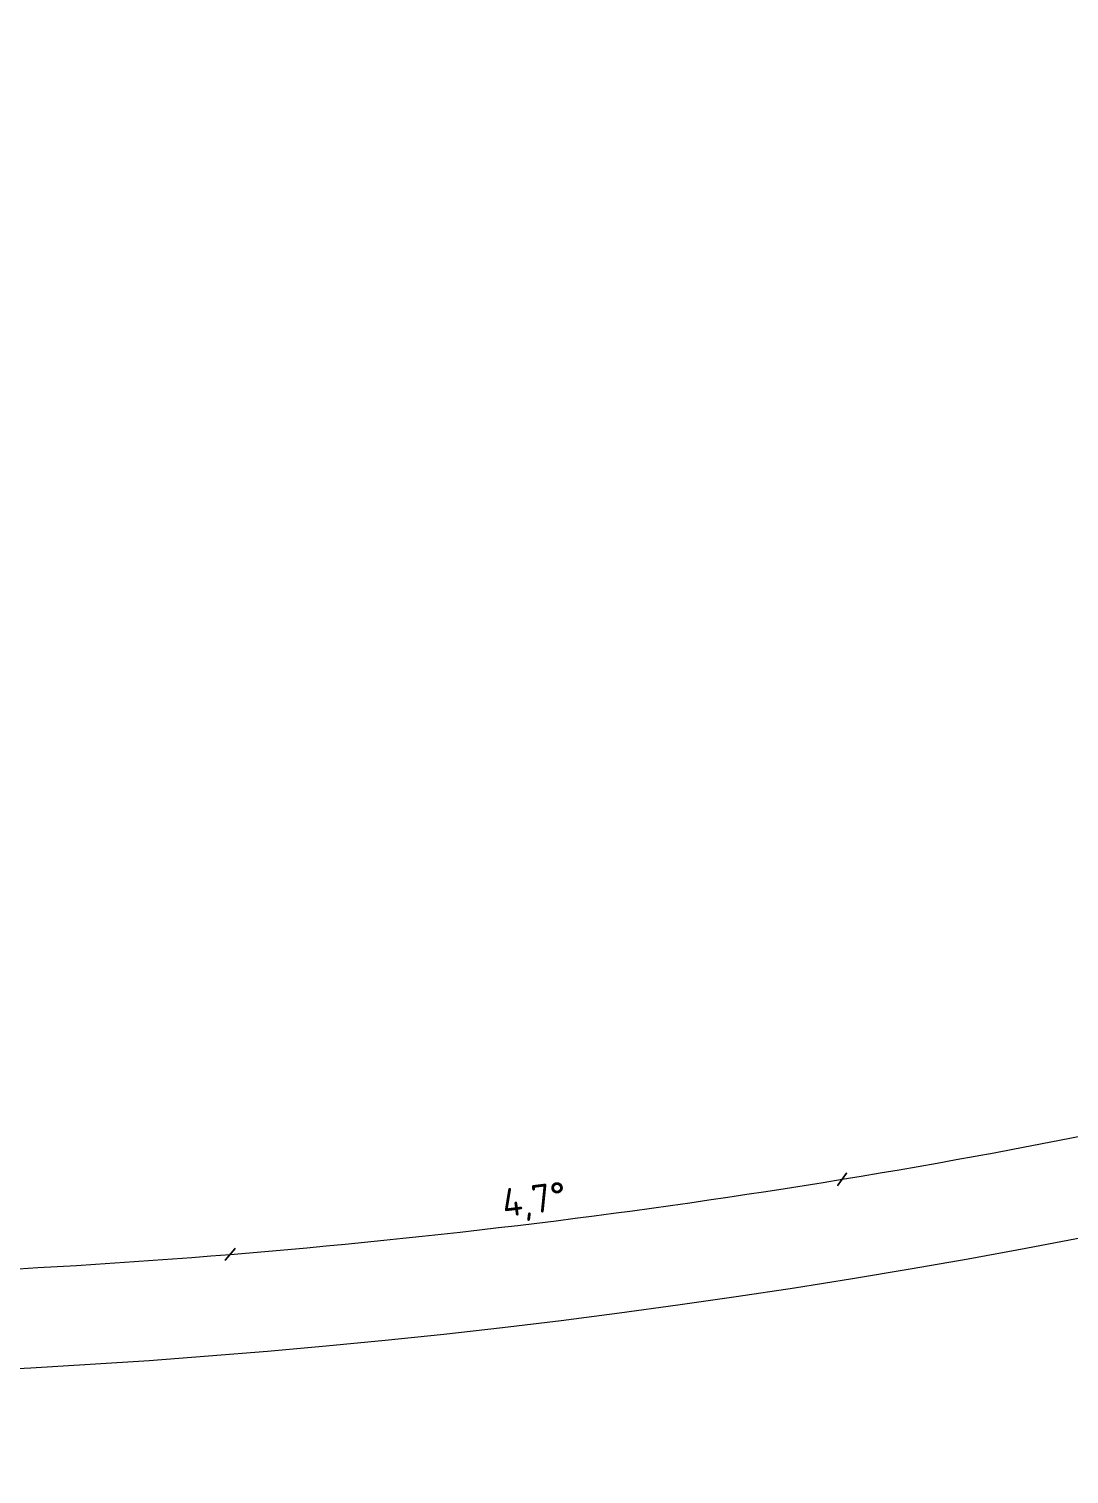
# Model space of a CAD drawing. Header units: millimetres. Extents: x -243740 to 150609, y -407537 to -187091.
# Drawn here: x 10094 to 24723, y -406175 to -385843 of the extents above; entities that cross this region are included whole.
import ezdxf

# ---------------------------------------------------------------- set-up
doc = ezdxf.new("R2010")
doc.units = ezdxf.units.MM
doc.linetypes.add('Штрих', pattern=[6.350000000000002, 3.175000000000001, -3.175000000000001])
doc.layers.add('A-ANNO-DIMS', color=7, linetype='Continuous', lineweight=9)
doc.layers.add('АР_монолит', color=252, linetype='Continuous', lineweight=50)
doc.layers.add('Вставка', color=252, linetype='Continuous')
doc.styles.add('GOST 2.304', font='')
doc.styles.get('GOST 2.304').set_extended_font_data('GOST Common')
doc.linetypes.add('Truba', pattern='A,3e-05,[4,MSH_7,S=1,R=0,X=0,Y=0],-3.022072', length=3.022102)
doc.dimstyles.new('М-200', dxfattribs={"dimtxt": 400, "dimasz": 160, "dimexe": 200, "dimexo": 400, "dimgap": 50, "dimtad": 1, "dimdec": 0, "dimzin": 0, "dimdsep": 46, "dimtxsty": 'GOST 2.304', "dimblk": 'ARCHTICK', "dimcen": 180, "dimdle": 200, "dimadec": 0, "dimazin": 0, "dimtfac": 1, "dimtdec": 0, "dimtmove": 1, "dimatfit": 0, "dimfxl": 1, "dimtolj": 1, "dimtzin": 0, "dimarcsym": 0})

# ---------------------------------------------------------------- blocks, each defined once
blk = doc.blocks.new('_ArchTick')
at = {"color": 0, "linetype": 'ByBlock', "const_width": 0.15}
blk.add_lwpolyline([(-0.5, -0.5), (0.5, 0.5)], dxfattribs=at)
blk = doc.blocks.new('*D45')
at = {"layer": 'A-ANNO-DIMS', "color": 0, "lineweight": -2}
blk.add_arc((-165703.7676741516, -113339.0277654652), 106464.8917850741, 269.9999981265246, 274.6677817683334, dxfattribs=at)
at = {"layer": 'Defpoints', "color": 0, "lineweight": 30, "transparency": 16777216}
for p in [(-165703.7676731798, -113309.3091635258), (-157528.168208225, -213470.2210744605), (-162812.9590285233, -219764.6656925263), (-165703.7712240207, -221903.3128376539), (-156842.4007495464, -221869.2032232505)]:
    blk.add_point(p, dxfattribs=at)
at = {"layer": 'A-ANNO-DIMS', "color": 0, "lineweight": -2, "xscale": 160, "yscale": 160, "zscale": 160}
for p, rotation in [((-157039.8600100017, -219450.8079163732), 4.667781768333468), ((-165703.7711553741, -219803.9195505392), 179.9999981265246)]:
    blk.add_blockref('_ArchTick', p, dxfattribs=dict(at, rotation=rotation))
at = {"layer": 'A-ANNO-DIMS', "color": 0, "insert": (-161380.0287765693, -219425.8456436433), "char_height": 400, "attachment_point": 5, "rotation": 2.3338899474290136, "style": 'GOST 2.304'}
blk.add_mtext('\\A1;4,7%%D', dxfattribs=at)
blk = doc.blocks.new('*D46')
at = {"layer": 'A-ANNO-DIMS', "color": 0, "lineweight": -2, "transparency": 16777216}
blk.add_arc((-165703.7676731799, -113309.3101140604), 107894.1889250758, 269.9999981265246, 325.9999989582677, dxfattribs=at)
at = {"layer": 'Defpoints', "color": 0, "lineweight": 30, "transparency": 16777216}
for p in [(-165703.7676731799, -113309.3091635258), (-165703.7668851693, -113309.3106455803), (-75741.26265267245, -173989.7883267059), (-131170.9544618714, -215527.9034105485), (-165703.7712240207, -221903.312837654)]:
    blk.add_point(p, dxfattribs=at)
at = {"layer": 'A-ANNO-DIMS', "color": 0, "lineweight": -2, "transparency": 16777216, "xscale": 160, "yscale": 160, "zscale": 160}
for p, rotation in [((-76255.43229090606, -173642.9765130139), 55.99999895826774), ((-165703.771201138, -221203.4990391362), 179.9999981265246)]:
    blk.add_blockref('_ArchTick', p, dxfattribs=dict(at, rotation=rotation))
at = {"layer": 'A-ANNO-DIMS', "color": 0, "transparency": 16777216, "insert": (-114299.5111252726, -207821.9792714138), "char_height": 400, "attachment_point": 5, "rotation": 28.54121534937681, "style": 'GOST 2.304'}
blk.add_mtext('\\A1;56,0%%D', dxfattribs=at)
blk = doc.blocks.new('*D47')
at = {"layer": 'A-ANNO-DIMS', "color": 0, "lineweight": -2}
blk.add_arc((-165703.7676673827, -113309.309234551), 106494.1675468367, 274.6664974859518, 279.3333315322774, dxfattribs=at)
at = {"layer": 'Defpoints', "color": 0, "lineweight": 30, "transparency": 16777216}
for p in [(-165703.7676731802, -113309.3091635258), (-165703.7676673823, -113309.3092345536), (-154161.6142851087, -219176.1426470688), (-148205.7155505577, -219775.1448842584), (-156925.9569874633, -220845.8426922096)]:
    blk.add_point(p, dxfattribs=at)
at = {"layer": 'A-ANNO-DIMS', "color": 0, "lineweight": -2, "xscale": 160, "yscale": 160, "zscale": 160}
for p, rotation in [((-148432.7680550391, -218393.6577070241), 9.333331532277462), ((-157039.8567452821, -219450.4622762795), 184.6664974859518)]:
    blk.add_blockref('_ArchTick', p, dxfattribs=dict(at, rotation=rotation))
at = {"layer": 'A-ANNO-DIMS', "color": 0, "insert": (-152760.8927873505, -218721.8663335816), "char_height": 400, "attachment_point": 5, "rotation": 6.999914509114581, "style": 'GOST 2.304'}
blk.add_mtext('\\A1;4,7%%D', dxfattribs=at)
blk = doc.blocks.new('*D48')
at = {"layer": 'A-ANNO-DIMS', "color": 0, "lineweight": -2}
blk.add_arc((-165703.7676673823, -113309.3092345535), 106494.165921357, 279.3333315322774, 283.9999872122168, dxfattribs=at)
at = {"layer": 'Defpoints', "color": 0, "lineweight": 30, "transparency": 16777216}
for p in [(-165703.7676673823, -113309.3092345535), (-165703.7676673823, -113309.3092345535), (-145586.4958808469, -217886.0884503631), (-139432.523621024, -218677.614141094), (-148205.7155505578, -219775.1448842584)]:
    blk.add_point(p, dxfattribs=at)
at = {"layer": 'A-ANNO-DIMS', "color": 0, "lineweight": -2, "xscale": 160, "yscale": 160, "zscale": 160}
for p, rotation in [((-139940.5202396801, -216640.1490514471), 13.99998721221672), ((-148432.7683186556, -218393.6561030657), 189.3333315322774)]:
    blk.add_blockref('_ArchTick', p, dxfattribs=dict(at, rotation=rotation))
at = {"layer": 'A-ANNO-DIMS', "color": 0, "insert": (-144227.432304907, -217319.3658562553), "char_height": 400, "attachment_point": 5, "rotation": 11.666659372247116, "style": 'GOST 2.304'}
blk.add_mtext('\\A1;4,7%%D', dxfattribs=at)
blk = doc.blocks.new('Оси200')
at = {"layer": 'A-ANNO-DIMS'}
dim = blk.add_angular_dim_2l(base=(-131170.9544618714, -215527.9034105485), line1=((-165703.7668851693, -113309.3106455803), (-75741.26265267248, -173989.7883267059)), line2=((-165703.7676731799, -113309.3091635258), (-165703.7712240207, -221903.312837654)), text='56,0%%D', dimstyle='М-200', override={"dimadec": 2, "dimtmove": 2}, dxfattribs=at)
dim.commit()
dim.dimension.update_dxf_attribs({"geometry": '*D46', "text_midpoint": (-114299.5111252726, -207821.9792714138), "dimtype": 130})
dim = blk.add_angular_dim_2l(base=(-162812.9590285233, -219764.6656925263), line1=((-157528.168208225, -213470.2210744605), (-156842.4007495464, -221869.2032232505)), line2=((-165703.7676731799, -113309.3091635258), (-165703.7712240207, -221903.312837654)), text='4,7%%D', dimstyle='М-200', override={"dimadec": 2}, dxfattribs=at)
dim.commit()
dim.dimension.update_dxf_attribs({"geometry": '*D45', "text_midpoint": (-161380.0287765692, -219425.8456436433)})
for base, line1, line2, picture, middle in [((-154161.6142851087, -219176.1426470688), ((-165703.7676673823, -113309.3092345535), (-148205.7155505577, -219775.1448842584)), ((-165703.7676731802, -113309.3091635258), (-156925.9569874633, -220845.8426922096)), '*D47', (-152760.8927873505, -218721.8663335817)), ((-145586.4958808469, -217886.0884503631), ((-165703.7676673823, -113309.3092345535), (-139432.523621024, -218677.614141094)), ((-165703.7676673823, -113309.3092345535), (-148205.7155505577, -219775.1448842584)), '*D48', (-144227.432304907, -217319.3658562553))]:
    dim = blk.add_angular_dim_2l(base=base, line1=line1, line2=line2, text='4,7%%D', dimstyle='М-200', dxfattribs=at)
    dim.commit()
    dim.dimension.update_dxf_attribs({"geometry": picture, "text_midpoint": middle})
blk = doc.blocks.new('A$C010e0e93')
at = {"layer": 'A-ANNO-DIMS'}
blk.add_blockref('Оси200', (404603.7451010537, 213803.6186243605), dxfattribs=at)

msp = doc.modelspace()

# ---------------------------------------------------------------- block references
at = {"layer": 'Вставка', "linetype": 'Truba', "lineweight": 30, "ltscale": 100}
msp.add_blockref('A$C010e0e93', (-234640.0057934705, -397437.2428392196), dxfattribs=at)

doc.saveas('drawing.dxf')
